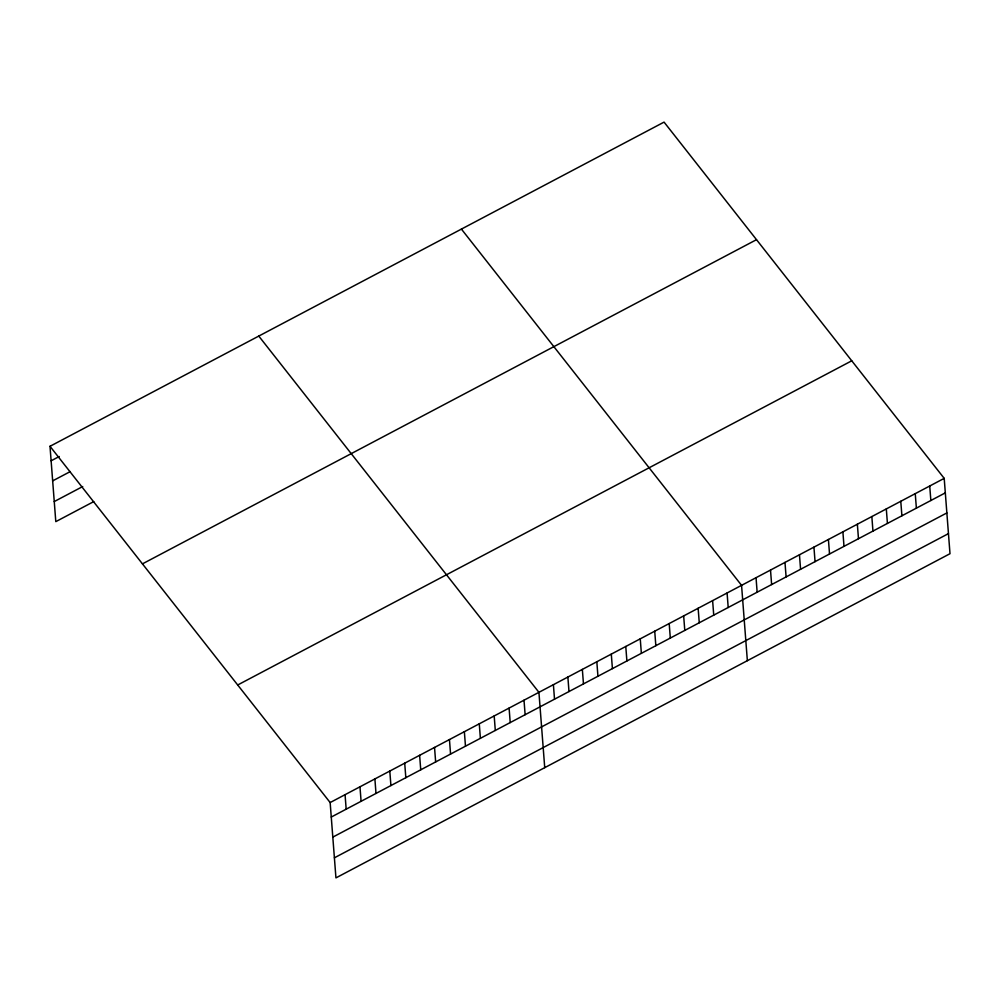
<?xml version="1.0" encoding="UTF-8"?>
<svg xmlns="http://www.w3.org/2000/svg" width="1000" height="1000" viewBox="0 0 1000 1000"><rect width="100%" height="100%" fill="white"/><g stroke="black" fill="none" stroke-linecap="round" stroke-linejoin="round"><path stroke-width="1.5" d="M50 446.3L664.062 122.112L944.2 478.363L950 553.7L335.938 877.887L330.15 802.55L50 446.3L55.8 521.638L93.763 501.6M51.112 460.8L59.25 456.512M52.663 480.875L70.287 471.575M54.25 501.562L82.725 486.538M142.45 563.862L756.5 239.675M237.7 684.987L851.75 360.8M330.15 802.55L944.2 478.363M331.262 817.05L945.325 492.863M332.8 837.125L946.862 512.938M334.4 857.812L948.45 533.625M461.413 229.1L741.562 585.337L747.362 660.675M258.775 336.075L538.925 692.325L544.725 767.663M929.725 486L930.85 500.5M915.25 493.638L916.375 508.137M900.775 501.287L901.9 515.788M886.312 508.925L887.425 523.425M871.838 516.562L872.95 531.062M857.362 524.212L858.475 538.713M842.887 531.85L844 546.35M828.413 539.487L829.525 553.987M813.938 547.137L815.05 561.638M799.463 554.775L800.575 569.275M784.987 562.413L786.1 576.912M770.512 570.062L771.625 584.562M756.038 577.7L757.15 592.2M727.087 592.987L728.2 607.487M712.613 600.625L713.737 615.125M698.138 608.263L699.262 622.762M683.662 615.913L684.788 630.413M669.188 623.55L670.312 638.05M654.725 631.188L655.837 645.688M640.25 638.837L641.363 653.337M625.775 646.475L626.888 660.975M611.3 654.112L612.413 668.612M596.825 661.762L597.938 676.263M582.35 669.4L583.462 683.9M567.875 677.038L568.987 691.538M553.4 684.688L554.513 699.188M524.012 700.2L525.125 714.7M509.1 708.075L510.213 722.575M494.188 715.938L495.3 730.438M479.275 723.812L480.387 738.312M464.363 731.688L465.475 746.188M449.45 739.562L450.562 754.062M434.538 747.438L435.65 761.938M419.625 755.312L420.737 769.812M404.712 763.188L405.825 777.688M389.8 771.05L390.913 785.55M374.888 778.925L376 793.425M359.975 786.8L361.087 801.3M345.062 794.675L346.175 809.175"/></g></svg>
